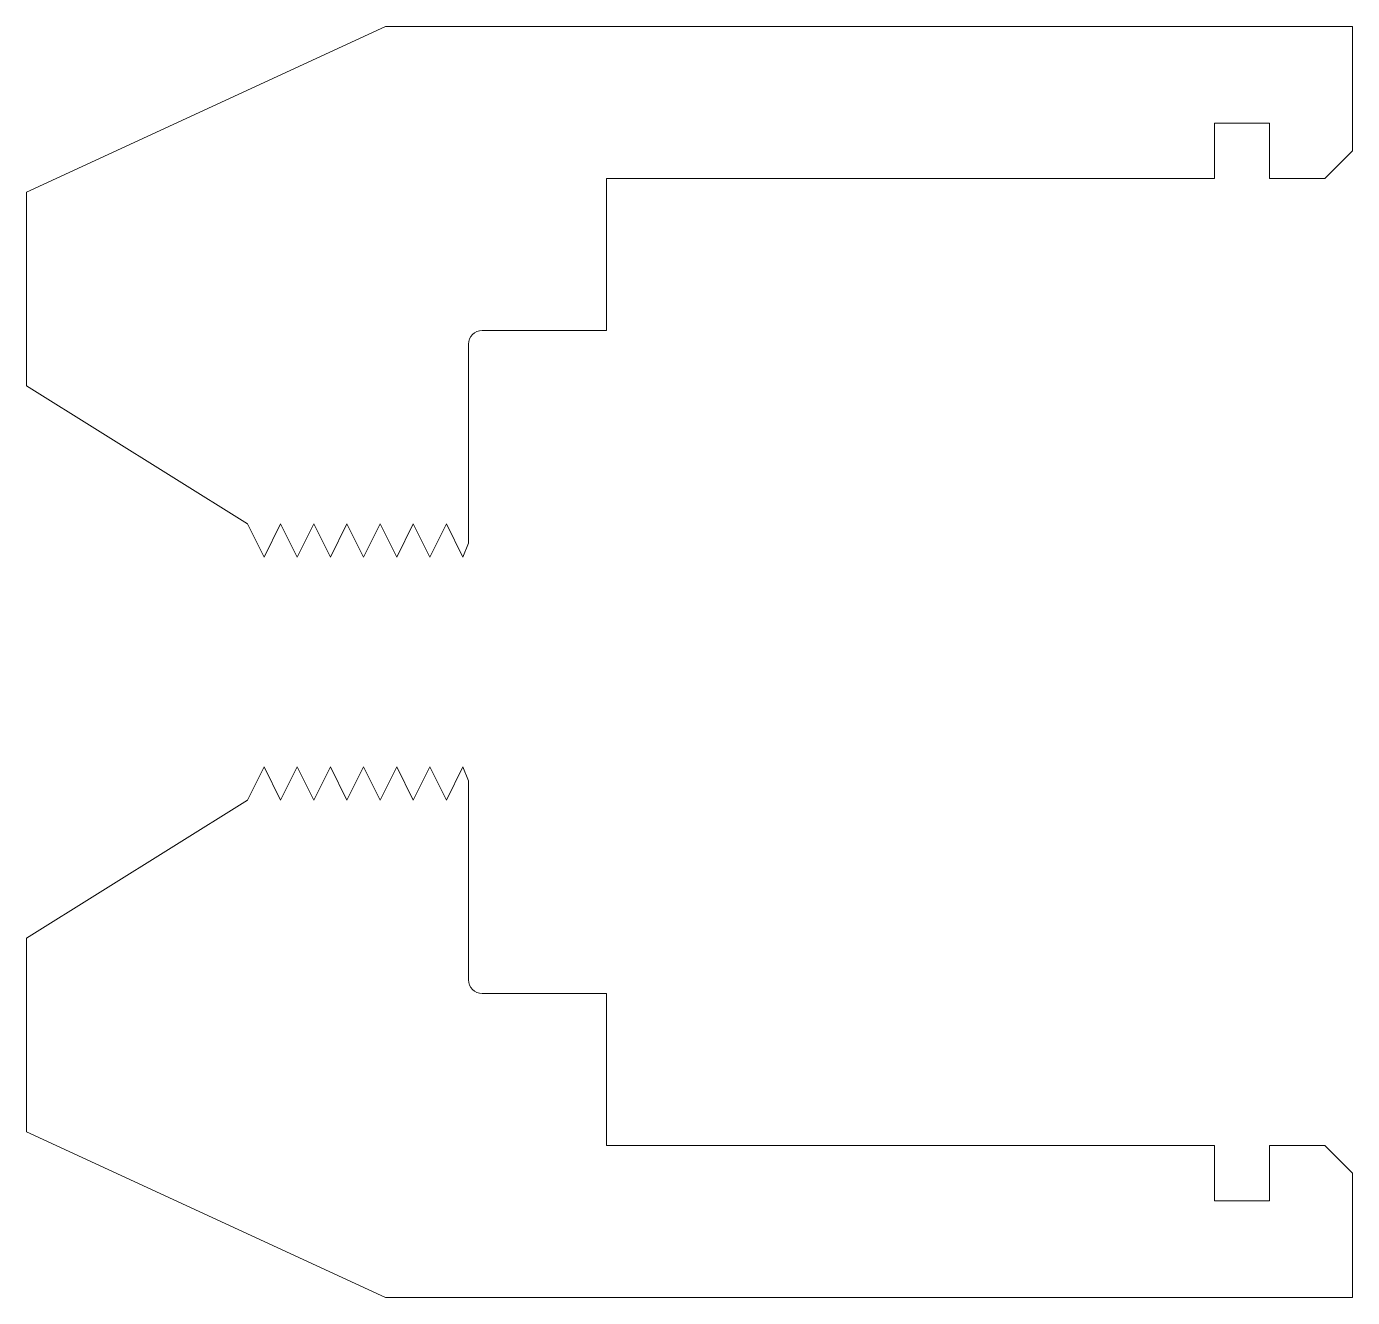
# Model space of a CAD drawing. Header units: millimetres. Extents: x -137 to 298, y -62 to 330.
# Drawn here: x -118 to -70, y 207 to 253 of the extents above; entities that cross this region are included whole.
import ezdxf

# ---------------------------------------------------------------- set-up
doc = ezdxf.new("R2010")
doc.units = ezdxf.units.MM
doc.layers.add('Cup', color=7, linetype='CONTINUOUS', lineweight=0)

msp = doc.modelspace()

# ---------------------------------------------------------------- linework, layer by layer
at = {"layer": 'Cup'}
for p, q in [((-105, 253), (-118, 247)), ((-70, 253), (-105, 253)), ((-70, 252.5), (-70, 253)), ((-70, 248.5), (-70, 252.5)), ((-73, 249.5), (-75, 249.5)), ((-75, 249.5), (-75, 247.5)), ((-73, 247.5), (-73, 249.5)), ((-71, 247.5), (-70, 248.5)), ((-97, 247.5), (-97, 242)), ((-75, 247.5), (-97, 247.5)), ((-73, 247.5), (-71, 247.5)), ((-118, 240), (-118, 247)), ((-97, 242), (-101.5, 242)), ((-102, 241.5), (-102, 234.3)), ((-118, 240), (-110, 235)), ((-110, 235), (-109.4, 233.8)), ((-109.4, 233.8), (-108.8, 235)), ((-108.8, 235), (-108.2, 233.8)), ((-108.2, 233.8), (-107.6, 235)), ((-107.6, 235), (-107, 233.8)), ((-107, 233.8), (-106.4, 235)), ((-106.4, 235), (-105.8, 233.8)), ((-105.8, 233.8), (-105.2, 235)), ((-105.2, 235), (-104.6, 233.8)), ((-104.6, 233.8), (-104, 235)), ((-104, 235), (-103.4, 233.8)), ((-103.4, 233.8), (-102.8, 235)), ((-102.8, 235), (-102.2, 233.8)), ((-102.2, 233.8), (-102, 234.3)), ((-110, 225), (-109.4, 226.2)), ((-109.4, 226.2), (-108.8, 225)), ((-108.8, 225), (-108.2, 226.2)), ((-108.2, 226.2), (-107.6, 225)), ((-107.6, 225), (-107, 226.2)), ((-107, 226.2), (-106.4, 225)), ((-106.4, 225), (-105.8, 226.2)), ((-105.8, 226.2), (-105.2, 225)), ((-105.2, 225), (-104.6, 226.2)), ((-104.6, 226.2), (-104, 225)), ((-104, 225), (-103.4, 226.2)), ((-103.4, 226.2), (-102.8, 225)), ((-102.8, 225), (-102.2, 226.2)), ((-102.2, 226.2), (-102, 225.7)), ((-102, 218.5), (-102, 225.7)), ((-118, 220), (-110, 225)), ((-118, 220), (-118, 213)), ((-97, 218), (-101.5, 218)), ((-97, 212.5), (-97, 218)), ((-105, 207), (-118, 213)), ((-75, 212.5), (-97, 212.5)), ((-75, 210.5), (-75, 212.5)), ((-73, 212.5), (-73, 210.5)), ((-73, 212.5), (-71, 212.5)), ((-71, 212.5), (-70, 211.5)), ((-70, 211.5), (-70, 207.5)), ((-73, 210.5), (-75, 210.5)), ((-70, 207.5), (-70, 207)), ((-70, 207), (-105, 207))]:
    msp.add_line(p, q, dxfattribs=at)
for centre, start, end in [((-101.5, 241.5), 90, 180), ((-101.5, 218.5), 180, 270)]:
    msp.add_arc(centre, 0.5, start, end, dxfattribs=at)

doc.saveas('drawing.dxf')
